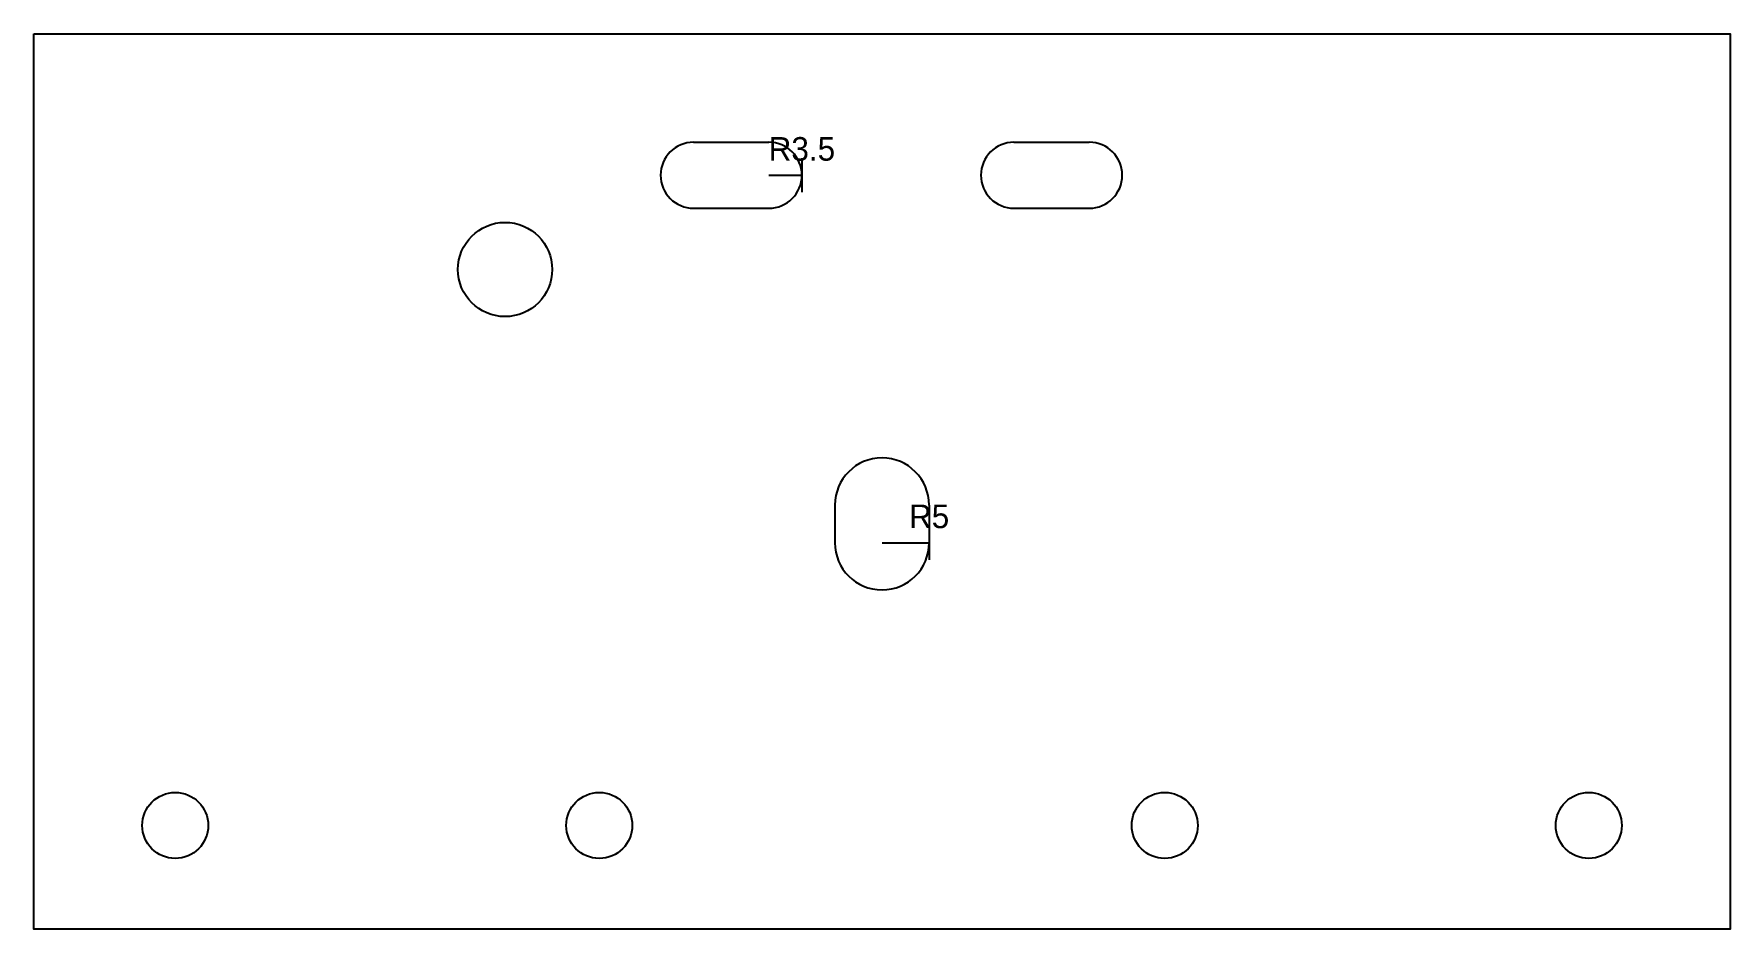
# Model space of a CAD drawing. Header units: millimetres. Extents: x -850 to -86, y -94 to 815.
# Drawn here: x -850 to -670, y 720 to 815 of the extents above; entities outside this region: 1.
import ezdxf
from ezdxf.enums import TextEntityAlignment as Align

# ---------------------------------------------------------------- set-up
doc = ezdxf.new("R2010")
doc.units = ezdxf.units.MM
doc.layers.get('0').update_dxf_attribs({"linetype": 'CONTINUOUS', "true_color": 0xffffff})
doc.dimstyles.get("Standard").update_dxf_attribs({"dimtxt": 2.5, "dimasz": 1.8, "dimexe": 4.5, "dimexo": 4.5, "dimgap": 1.5, "dimtad": 1, "dimzin": 0, "dimdsep": 46, "dimtxsty": 'standard', "dimcen": 0.09, "dimclrd": 256, "dimclre": 256, "dimclrt": 256, "dimadec": 0, "dimazin": 0, "dimtfac": 1, "dimtdec": 4, "dimtofl": 0, "dimtmove": 2, "dimatfit": 3, "dimfxl": 1, "dimtzin": 0, "dimarcsym": 0})

# ---------------------------------------------------------------- blocks, each defined once
blk = doc.blocks.new('*D5')
at = {"true_color": 0xe2e8f0}
for p, q in [((-755, 762.8), (-755, 759.2)), ((-760, 761), (-755, 761))]:
    blk.add_line(p, q, dxfattribs=at)
blk.add_text('R5', height=2.5, dxfattribs=at).set_placement((-755, 763.8), align=Align.MIDDLE_CENTER)
blk = doc.blocks.new('*D6')
at = {"true_color": 0xe2e8f0}
for p, q in [((-768.5, 801.8), (-768.5, 798.2)), ((-772, 800), (-768.5, 800))]:
    blk.add_line(p, q, dxfattribs=at)
blk.add_text('R3.5', height=2.5, dxfattribs=at).set_placement((-768.5, 802.8), align=Align.MIDDLE_CENTER)

msp = doc.modelspace()

# ---------------------------------------------------------------- linework, layer by layer
for p, q in [((-780, 803.5), (-772, 803.5)), ((-746, 803.5), (-738, 803.5)), ((-780, 796.5), (-772, 796.5)), ((-746, 796.5), (-738, 796.5)), ((-765, 765), (-765, 761)), ((-755, 765), (-755, 761))]:
    msp.add_line(p, q)
msp.add_lwpolyline([(-850, 815), (-670, 815), (-670, 720), (-850, 720), (-850, 815)], close=True)
for centre, radius in [((-800, 790), 5), ((-835, 731), 3.5), ((-790, 731), 3.5), ((-730, 731), 3.5), ((-685, 731), 3.5)]:
    msp.add_circle(centre, radius)
for centre, radius, start, end in [((-780, 800), 3.5, 90, -90), ((-772, 800), 3.5, -90, 90), ((-746, 800), 3.5, 90, -90), ((-738, 800), 3.5, -90, 90), ((-760, 765), 5, 0, -180), ((-760, 761), 5, -180, 0), ((-90, -90), 3.5, -171.86996, 0)]:
    msp.add_arc(centre, radius, start, end)

# ---------------------------------------------------------------- dimensions: what is measured, and where the dimension line sits
at = {"true_color": 0xe2e8f0}
for center, mpoint, picture, middle in [((-772, 800), (-768.5, 800), '*D6', (-768.5, 802.8)), ((-760, 761), (-755, 761), '*D5', (-755, 763.8))]:
    dim = msp.add_radius_dim(center=center, mpoint=mpoint, text='R<>', dimstyle='Standard', dxfattribs=at)
    dim.commit()
    dim.dimension.update_dxf_attribs({"geometry": picture, "text_midpoint": middle})

doc.saveas('drawing.dxf')
